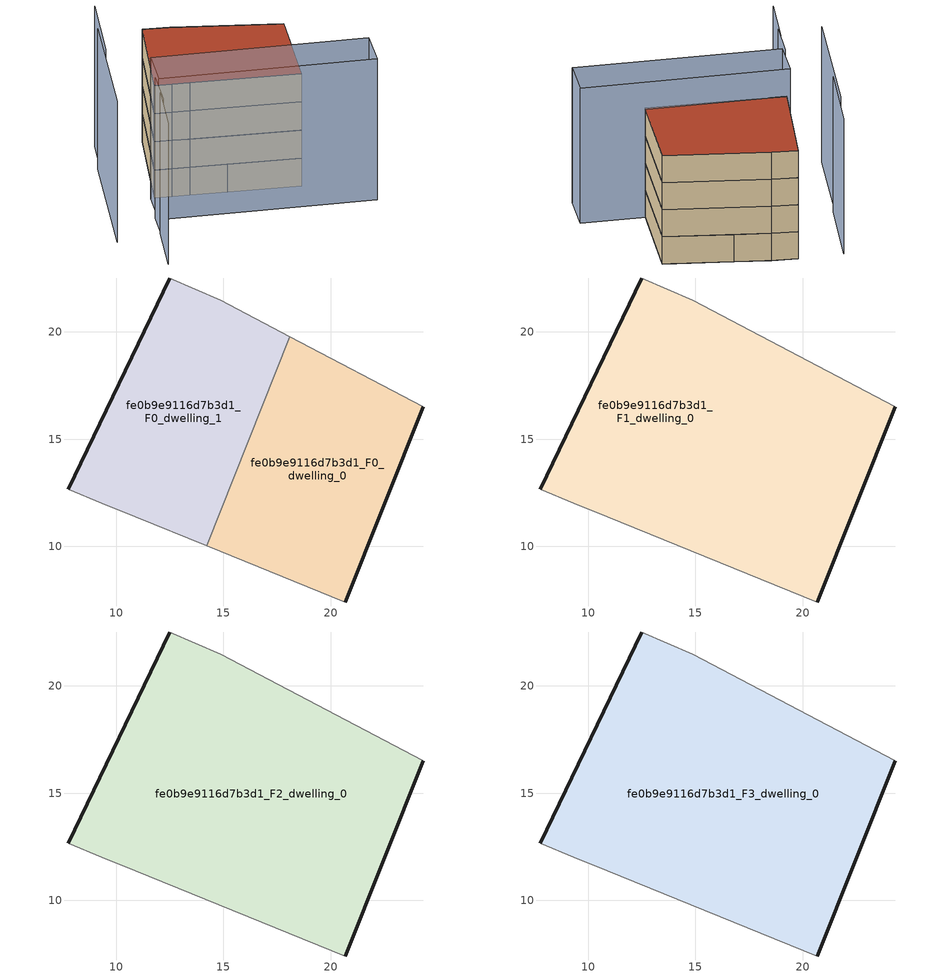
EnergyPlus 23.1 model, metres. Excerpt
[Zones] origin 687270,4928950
fe0b9e9116d7b3d1_F0_dwelling_0
 floor ground (EU_floor_Construction): 20.68,7.42 24.3,16.5 18.09,19.77 14.21,10.04 z0
 wall outside (EU_wall_Construction): 24.3,16.5 20.68,7.42 z0:3
 wall adiabatic (EU_wall_Construction): 18.09,19.77 24.3,16.5 / 20.68,7.42 14.21,10.04 z0:3
 wall to fe0b9e9116d7b3d1_F0_dwelling_1 (EU_wall_Construction): 14.21,10.04 18.09,19.77 z0:3
fe0b9e9116d7b3d1_F0_dwelling_1
 floor ground (EU_floor_Construction): 14.21,10.04 18.09,19.77 14.87,21.46 12.49,22.5 7.77,12.66 9.33,12.01 10.9,11.38 z0
 wall outside (EU_wall_Construction): 7.77,12.66 12.49,22.5 z0:3
 wall adiabatic (EU_wall_Construction): 12.49,22.5 14.87,21.46 18.09,19.77 / 14.21,10.04 10.9,11.38 9.33,12.01 7.77,12.66 z0:3
fe0b9e9116d7b3d1_F1_dwelling_0
 floor to fe0b9e9116d7b3d1_F0_dwelling_0 (EU_floor_Construction): 20.68,7.42 24.3,16.5 18.09,19.77 14.21,10.04 z3
 floor to fe0b9e9116d7b3d1_F0_dwelling_1 (EU_floor_Construction): 14.21,10.04 18.09,19.77 14.87,21.46 12.49,22.5 7.77,12.66 9.33,12.01 10.9,11.38 z3
 wall outside (EU_wall_Construction): 7.77,12.66 12.49,22.5 / 24.3,16.5 20.68,7.42 z3:6
 wall adiabatic (EU_wall_Construction): 12.49,22.5 14.87,21.46 24.3,16.5 / 20.68,7.42 10.9,11.38 9.33,12.01 7.77,12.66 z3:6
fe0b9e9116d7b3d1_F2_dwelling_0
 floor to fe0b9e9116d7b3d1_F1_dwelling_0 (EU_floor_Construction): 20.68,7.42 24.3,16.5 14.87,21.46 12.49,22.5 7.77,12.66 9.33,12.01 10.9,11.38 z6
 wall outside (EU_wall_Construction): 7.77,12.66 12.49,22.5 / 24.3,16.5 20.68,7.42 z6:9
 wall adiabatic (EU_wall_Construction): 12.49,22.5 14.87,21.46 24.3,16.5 / 20.68,7.42 10.9,11.38 9.33,12.01 7.77,12.66 z6:9
fe0b9e9116d7b3d1_F3_dwelling_0
 floor to fe0b9e9116d7b3d1_F2_dwelling_0 (EU_floor_Construction): 20.68,7.42 24.3,16.5 14.87,21.46 12.49,22.5 7.77,12.66 9.33,12.01 10.9,11.38 z9
 wall outside (EU_wall_Construction): 7.77,12.66 12.49,22.5 / 24.3,16.5 20.68,7.42 z9:12
 wall adiabatic (EU_wall_Construction): 12.49,22.5 14.87,21.46 24.3,16.5 / 20.68,7.42 10.9,11.38 9.33,12.01 7.77,12.66 z9:12
 roof outside (EU_roof_Construction): 24.3,16.5 20.68,7.42 10.9,11.38 9.33,12.01 7.77,12.66 12.49,22.5 14.87,21.46 z12
shading: 2.28,1.21 4.72,6.58 / 4.31,5.43 5.84,9.28 / 6.18,20.13 0.43,7.24 / 8.22,23.96 4.73,16.32 / 25.33,1.57 5.98,8.92 / 5.98,8.92 7.45,12.78 / 7.45,12.78 26.8,5.43 / 26.8,5.43 25.33,1.57 z0:15
[Building]
EU S2 Campaign: North Axis=0; Terrain=City; Solar Distribution=FullExterior
[Site:Location]
Bologna: Latitude=44.5; Longitude=11.25; Time Zone=1; Elevation=37
[SizingPeriod:WeatherFileDays]
AnnualSizingPeriod: Begin Month=1; Begin Day of Month=1; End Month=12; End Day of Month=31; Day of Week for Start Day=Monday; Use Weather File Daylight Saving Period=No; Use Weather File Rain and Snow Indicators=No
[MATERIAL]
EU_InternalMass_Material: Roughness=MediumRough; Thickness=0.1; Conductivity=1; Density=1800; Specific Heat=900; Thermal Absorptance=0.9; Solar Absorptance=0.7; Visible Absorptance=0.7
[MATERIAL:NOMASS] Roughness=MediumRough; Thermal Absorptance=0.9; Solar Absorptance=0.7; Visible Absorptance=0.7
Name | Thermal Resistance
EU_wall_NoMass | 0.937881
EU_roof_NoMass | 0.548572
EU_floor_NoMass | 0.71348
[CONSTRUCTION]
EU_wall_Construction: EU_wall_NoMass
EU_roof_Construction: EU_roof_NoMass
EU_floor_Construction: EU_floor_NoMass
EU_InternalMass_Construction: EU_InternalMass_Material
[ZONE] Type=1; Multiplier=1; Ceiling Height=autocalculate; Floor Area=autocalculate; Part of Total Floor Area=Yes
Name | Volume
fe0b9e9116d7b3d1_F0_dwelling_0 | 212.221
fe0b9e9116d7b3d1_F1_dwelling_0; fe0b9e9116d7b3d1_F2_dwelling_0; fe0b9e9116d7b3d1_F3_dwelling_0 | 424.438
fe0b9e9116d7b3d1_F0_dwelling_1 | 212.231
[INTERNALMASS] Construction=EU_InternalMass_Construction
Name | Zone or ZoneList | Surface Area
fe0b9e9116d7b3d1_F0_dwelling_0_EU_InternalMass | fe0b9e9116d7b3d1_F0_dwelling_0 | 70.7401
fe0b9e9116d7b3d1_F0_dwelling_1_EU_InternalMass | fe0b9e9116d7b3d1_F0_dwelling_1 | 70.7433
fe0b9e9116d7b3d1_F1_dwelling_0_EU_InternalMass | fe0b9e9116d7b3d1_F1_dwelling_0 | 141.479
fe0b9e9116d7b3d1_F2_dwelling_0_EU_InternalMass | fe0b9e9116d7b3d1_F2_dwelling_0 | 141.479
fe0b9e9116d7b3d1_F3_dwelling_0_EU_InternalMass | fe0b9e9116d7b3d1_F3_dwelling_0 | 141.479
[OTHEREQUIPMENT] Fuel Type=Electricity; Design Level Calculation Method=Watts/Area; Power per Zone Floor Area=1; Fraction Latent=0; Fraction Radiant=0; Fraction Lost=0; Carbon Dioxide Generation Rate=0; EndUse Subcategory=EU_Step8_InternalGains
Name | Zone or ZoneList or Space or SpaceList | Schedule
EU_Step8_InternalGain_fe0b9e9116d7b3d1_F0_dwelling_0_f000 | fe0b9e9116d7b3d1_F0_dwelling_0 | EU_Step8_GainSchedule_fe0b9e9116d7b3d1_F0_dwelling_0_f000
EU_Step8_InternalGain_fe0b9e9116d7b3d1_F0_dwelling_1_f000 | fe0b9e9116d7b3d1_F0_dwelling_1 | EU_Step8_GainSchedule_fe0b9e9116d7b3d1_F0_dwelling_1_f000
EU_Step8_InternalGain_fe0b9e9116d7b3d1_F1_dwelling_0_f000 | fe0b9e9116d7b3d1_F1_dwelling_0 | EU_Step8_GainSchedule_fe0b9e9116d7b3d1_F1_dwelling_0_f000
EU_Step8_InternalGain_fe0b9e9116d7b3d1_F2_dwelling_0_f000 | fe0b9e9116d7b3d1_F2_dwelling_0 | EU_Step8_GainSchedule_fe0b9e9116d7b3d1_F2_dwelling_0_f000
EU_Step8_InternalGain_fe0b9e9116d7b3d1_F3_dwelling_0_f000 | fe0b9e9116d7b3d1_F3_dwelling_0 | EU_Step8_GainSchedule_fe0b9e9116d7b3d1_F3_dwelling_0_f000
[ZONEVENTILATION:DESIGNFLOWRATE] Schedule=EU_AlwaysOn; Design Flow Rate Calculation Method=AirChanges/Hour; Air Changes per Hour=0.687892; Ventilation Type=Natural; Fan Pressure Rise=0; Fan Total Efficiency=1; Constant Term Coefficient=1; Temperature Term Coefficient=0; Velocity Term Coefficient=0; Velocity Squared Term Coefficient=0; Minimum Indoor Temperature=-100; Maximum Indoor Temperature=100; Delta Temperature=-100; Minimum Outdoor Temperature=-100; Maximum Outdoor Temperature=100; Maximum Wind Speed=40
Name | Zone or ZoneList or Space or SpaceList
EU_ConstantAir_fe0b9e9116d7b3d1_F0_dwelling_0 | fe0b9e9116d7b3d1_F0_dwelling_0
EU_ConstantAir_fe0b9e9116d7b3d1_F0_dwelling_1 | fe0b9e9116d7b3d1_F0_dwelling_1
EU_ConstantAir_fe0b9e9116d7b3d1_F1_dwelling_0 | fe0b9e9116d7b3d1_F1_dwelling_0
EU_ConstantAir_fe0b9e9116d7b3d1_F2_dwelling_0 | fe0b9e9116d7b3d1_F2_dwelling_0
EU_ConstantAir_fe0b9e9116d7b3d1_F3_dwelling_0 | fe0b9e9116d7b3d1_F3_dwelling_0
[HVACTEMPLATE:THERMOSTAT] Constant Heating Setpoint=20; Constant Cooling Setpoint=50
EU_HeatOnly_fe0b9e9116d7b3d1_F0_dwelling_0; EU_HeatOnly_fe0b9e9116d7b3d1_F0_dwelling_1; EU_HeatOnly_fe0b9e9116d7b3d1_F1_dwelling_0; EU_HeatOnly_fe0b9e9116d7b3d1_F2_dwelling_0; EU_HeatOnly_fe0b9e9116d7b3d1_F3_dwelling_0
[HVACTEMPLATE:ZONE:IDEALLOADSAIRSYSTEM] System Availability Schedule=EU_AlwaysOn; Maximum Heating Supply Air Temperature=50; Minimum Cooling Supply Air Temperature=13; Maximum Heating Supply Air Humidity Ratio=0.0156; Minimum Cooling Supply Air Humidity Ratio=0.0077; Heating Limit=NoLimit; Cooling Limit=NoLimit; Heating Availability Schedule=EU_AlwaysOn; Cooling Availability Schedule=EU_CoolingOff; Dehumidification Control Type=ConstantSensibleHeatRatio; Cooling Sensible Heat Ratio=0.7; Dehumidification Setpoint=60; Humidification Control Type=None; Humidification Setpoint=30; Outdoor Air Method=None; Outdoor Air Flow Rate per Person=0.00944; Outdoor Air Flow Rate per Zone Floor Area=0; Outdoor Air Flow Rate per Zone=0; Demand Controlled Ventilation Type=None; Outdoor Air Economizer Type=NoEconomizer; Heat Recovery Type=None; Sensible Heat Recovery Effectiveness=0.7; Latent Heat Recovery Effectiveness=0.65
Name | Template Thermostat
fe0b9e9116d7b3d1_F0_dwelling_0 | EU_HeatOnly_fe0b9e9116d7b3d1_F0_dwelling_0
fe0b9e9116d7b3d1_F0_dwelling_1 | EU_HeatOnly_fe0b9e9116d7b3d1_F0_dwelling_1
fe0b9e9116d7b3d1_F1_dwelling_0 | EU_HeatOnly_fe0b9e9116d7b3d1_F1_dwelling_0
fe0b9e9116d7b3d1_F2_dwelling_0 | EU_HeatOnly_fe0b9e9116d7b3d1_F2_dwelling_0
fe0b9e9116d7b3d1_F3_dwelling_0 | EU_HeatOnly_fe0b9e9116d7b3d1_F3_dwelling_0
[SIZING:ZONE] Zone Cooling Design Supply Air Temperature Input Method=SupplyAirTemperature; Zone Cooling Design Supply Air Temperature=13; Zone Heating Design Supply Air Temperature Input Method=SupplyAirTemperature; Zone Heating Design Supply Air Temperature=50; Zone Cooling Design Supply Air Humidity Ratio=0.008; Zone Heating Design Supply Air Humidity Ratio=0.008; Cooling Design Air Flow Method=DesignDay; Cooling Design Air Flow Rate=0; Cooling Minimum Air Flow per Zone Floor Area=0.000762; Cooling Minimum Air Flow=0; Cooling Minimum Air Flow Fraction=0.2; Heating Design Air Flow Method=DesignDay; Heating Design Air Flow Rate=0; Heating Maximum Air Flow per Zone Floor Area=0.002032; Heating Maximum Air Flow=0.141576; Heating Maximum Air Flow Fraction=0.3; Account for Dedicated Outdoor Air System=No; Dedicated Outdoor Air System Control Strategy=NeutralSupplyAir; Dedicated Outdoor Air Low Setpoint Temperature for Design=autosize; Dedicated Outdoor Air High Setpoint Temperature for Design=autosize; Zone Load Sizing Method=Sensible Load Only No Latent Load; Zone Latent Cooling Design Supply Air Humidity Ratio Input Method=HumidityRatioDifference; Zone Cooling Design Supply Air Humidity Ratio Difference=0.005; Zone Latent Heating Design Supply Air Humidity Ratio Input Method=HumidityRatioDifference; Zone Humidification Design Supply Air Humidity Ratio Difference=0.005
fe0b9e9116d7b3d1_F0_dwelling_0; fe0b9e9116d7b3d1_F0_dwelling_1; fe0b9e9116d7b3d1_F1_dwelling_0; fe0b9e9116d7b3d1_F2_dwelling_0; fe0b9e9116d7b3d1_F3_dwelling_0
[SCHEDULE:CONSTANT]
Name | Hourly Value
EU_AlwaysOn | 1
EU_CoolingOff | 0
[SCHEDULE:FILE] Column Number=1; Rows to Skip at Top=0; Number of Hours of Data=8760; Column Separator=Comma; Interpolate to Timestep=No; Minutes per Item=60; Adjust Schedule for Daylight Savings=Yes
Name | File
EU_Step8_GainSchedule_fe0b9e9116d7b3d1_F0_dwelling_0_f000 | ../../schedules/fe0b9e9116d7b3d1/fe0b9e9116d7b3d1_F0_dwelling_0_f000_gain.csv
EU_Step8_GainSchedule_fe0b9e9116d7b3d1_F0_dwelling_1_f000 | ../../schedules/fe0b9e9116d7b3d1/fe0b9e9116d7b3d1_F0_dwelling_1_f000_gain.csv
EU_Step8_GainSchedule_fe0b9e9116d7b3d1_F1_dwelling_0_f000 | ../../schedules/fe0b9e9116d7b3d1/fe0b9e9116d7b3d1_F1_dwelling_0_f000_gain.csv
EU_Step8_GainSchedule_fe0b9e9116d7b3d1_F2_dwelling_0_f000 | ../../schedules/fe0b9e9116d7b3d1/fe0b9e9116d7b3d1_F2_dwelling_0_f000_gain.csv
EU_Step8_GainSchedule_fe0b9e9116d7b3d1_F3_dwelling_0_f000 | ../../schedules/fe0b9e9116d7b3d1/fe0b9e9116d7b3d1_F3_dwelling_0_f000_gain.csv
